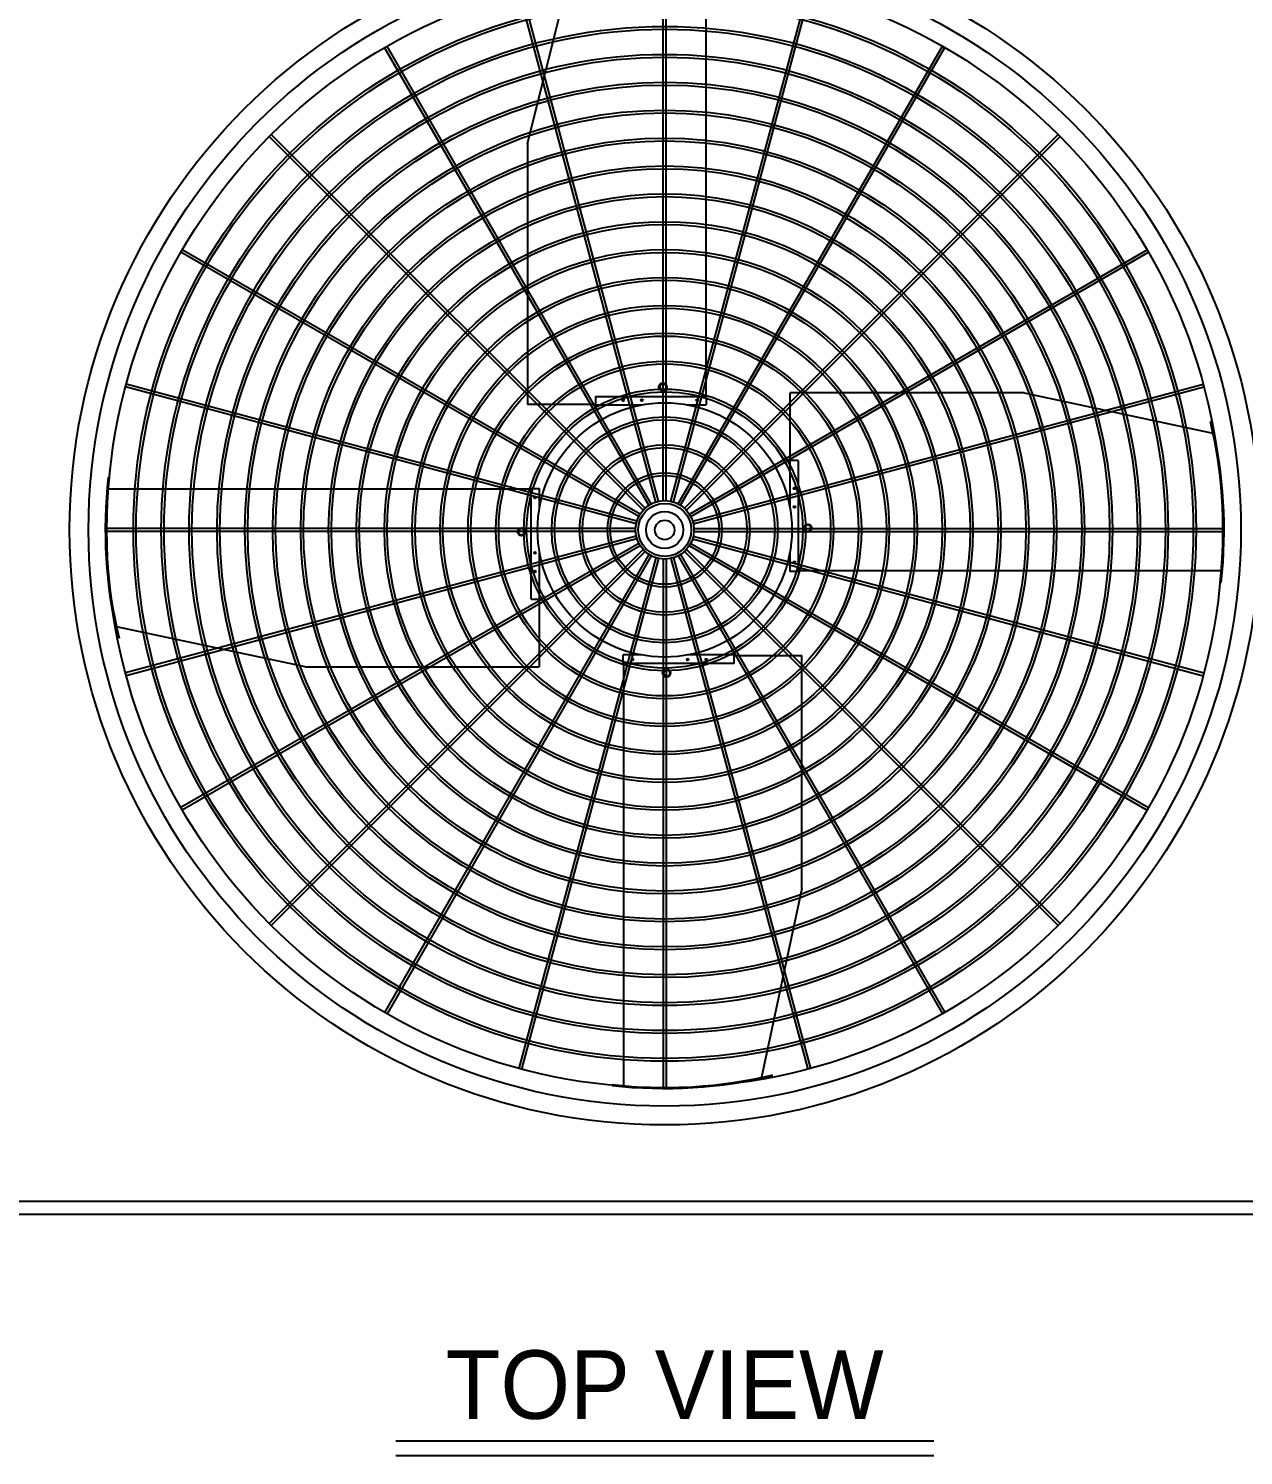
# Model space of a CAD drawing. Header units: millimetres. Extents: x 0 to 25222, y 0 to 17836.
# Drawn here: x 4777 to 8503, y 10789 to 15166 of the extents above; entities that cross this region are included whole.
import ezdxf
from ezdxf.enums import TextEntityAlignment as Align

# ---------------------------------------------------------------- set-up
doc = ezdxf.new("R2010")
doc.units = ezdxf.units.MM
doc.layers.add('LINE', color=7, linetype='Continuous')
doc.layers.add('냉각탑_text', color=3, linetype='Continuous')
doc.styles.add('돋움', font='')
doc.styles.get('돋움').set_extended_font_data('Dotum')

msp = doc.modelspace()

# ---------------------------------------------------------------- linework, layer by layer
at = {"color": 3}
for p, q in [((6723.8, 13717.7), (6723.8, 15338.9)), ((6732.4, 13717.7), (6732.4, 15338.9)), ((6700.8, 13713.6), (6281.2, 15279.5)), ((6709, 13715.8), (6289.4, 15281.7)), ((6747.2, 13715.8), (7166.8, 15281.7)), ((6755.5, 13713.6), (7175.1, 15279.5)), ((6679.6, 13703.6), (5869, 15107.6)), ((6687, 13707.8), (5876.4, 15111.8)), ((6769.3, 13707.8), (7579.9, 15111.8)), ((6776.7, 13703.6), (7587.3, 15107.6)), ((6667.7, 13694.5), (5521.3, 14840.8)), ((6788.5, 13694.5), (7934.9, 14840.8)), ((6661.7, 13688.4), (5515.3, 14834.8)), ((6794.6, 13688.4), (7941, 14834.8)), ((6652.6, 13676.6), (5248.6, 14487.2)), ((6803.7, 13676.6), (8207.7, 14487.2)), ((6648.3, 13669.1), (5244.3, 14479.8)), ((6808, 13669.1), (8212, 14479.8)), ((6640.4, 13647.1), (5074.4, 14066.7)), ((6642.6, 13655.3), (5076.6, 14074.9)), ((6813.7, 13655.3), (8379.7, 14074.9)), ((6815.9, 13647.1), (8381.9, 14066.7)), ((6638.4, 13632.3), (5017.2, 13632.3)), ((6638.4, 13623.7), (5017.2, 13623.7)), ((6817.8, 13632.3), (8439.1, 13632.3)), ((6817.8, 13623.7), (8439.1, 13623.7)), ((6640.4, 13608.9), (5074.4, 13189.3)), ((6642.6, 13600.6), (5076.6, 13181)), ((6648.3, 13586.8), (5244.3, 12776.2)), ((6652.6, 13579.4), (5248.6, 12768.8)), ((6661.7, 13567.6), (5515.3, 12421.2)), ((6794.6, 13567.6), (7941, 12421.2)), ((6803.7, 13579.4), (8207.7, 12768.8)), ((6808, 13586.8), (8212, 12776.2)), ((6813.7, 13600.6), (8379.7, 13181)), ((6815.9, 13608.9), (8381.9, 13189.3)), ((6667.7, 13561.5), (5521.3, 12415.2)), ((6679.6, 13552.4), (5869, 12148.4)), ((6687, 13548.2), (5876.4, 12144.1)), ((6700.8, 13542.4), (6281.2, 11976.5)), ((6709, 13540.2), (6289.4, 11974.3)), ((6723.8, 13538.3), (6723.8, 11917.1)), ((6732.4, 13538.3), (6732.4, 11917.1)), ((6747.2, 13540.2), (7166.8, 11974.3)), ((6755.5, 13542.4), (7175.1, 11976.5)), ((6769.3, 13548.2), (7579.9, 12144.1)), ((6776.7, 13552.4), (7587.3, 12148.4)), ((6788.5, 13561.5), (7934.9, 12415.2))]:
    msp.add_line(p, q, dxfattribs=at)
at = {"color": 1}
for p, q in [((5903.1, 10834.4), (7553.1, 10834.4)), ((5903.1, 10789.4), (7553.1, 10789.4))]:
    msp.add_line(p, q, dxfattribs=at)
at = {"color": 3}
for points in [[(3078.1, 11528), (3078.1, 15728), (10378.1, 15728), (10378.1, 11528)], [(3118.1, 11568), (3118.1, 15688), (10338.1, 15688), (10338.1, 11568)]]:
    msp.add_lwpolyline(points, close=True, dxfattribs=at)
for radius in [1825, 1825, 1767.1, 1710.9, 390]:
    msp.add_circle((6728.1, 13628), radius, dxfattribs=at)
at = {"color": 3, "ltscale": 5}
for radius in [1629.7, 1621.1, 1544.1, 1535.6, 1458.6, 1450, 1373, 1364.5, 1287.5, 1278.9, 1201.9, 1193.4, 1116.4, 1107.8, 1030.8, 1022.3, 945.3, 936.7, 859.7, 851.2, 774.2, 765.6, 688.7, 680.1, 603.1, 594.6, 517.6, 509, 432, 423.5, 346.5, 337.9, 260.9, 252.4, 175.4, 166.8, 89.8, 81.3, 57, 29.9]:
    msp.add_circle((6728.1, 13628), radius, dxfattribs=at)
at = {"layer": 'LINE', "color": 3}
for p, q in [((6853.8, 15332.6), (6853.8, 14037.2)), ((6307.8, 14813.5), (6430.9, 15306.8)), ((6307.8, 14813.5), (6307.8, 14013)), ((6717.1, 14076.3), (6711.8, 14067)), ((6717.1, 14076.3), (6711.8, 14067)), ((6711.8, 14067), (6717.1, 14057.8)), ((6711.8, 14067), (6717.1, 14057.8)), ((6727.8, 14076.3), (6717.1, 14076.3)), ((6727.8, 14076.3), (6717.1, 14076.3)), ((6717.1, 14057.8), (6727.8, 14057.8)), ((6717.1, 14057.8), (6727.8, 14057.8)), ((6733.2, 14067), (6727.8, 14076.3)), ((6733.2, 14067), (6727.8, 14076.3)), ((6727.8, 14057.8), (6733.2, 14067)), ((6727.8, 14057.8), (6733.2, 14067)), ((7830.8, 14048.3), (7113.1, 14048.3)), ((7113.1, 13840.7), (7113.1, 14048.3)), ((7113.1, 13840.7), (7113.1, 14048.3)), ((7830.8, 14048.3), (8409.7, 13925.2)), ((6515.4, 14013), (6307.8, 14013)), ((6515.4, 14013), (6307.8, 14013)), ((6515.4, 14037.2), (6855.5, 14037.2)), ((6515.4, 14037.2), (6855.5, 14037.2)), ((6515.4, 14037.2), (6515.4, 14011.5)), ((6515.4, 14037.2), (6515.4, 14011.5)), ((6515.4, 14011.5), (6657.5, 14011.5)), ((6515.4, 14011.5), (6657.5, 14011.5)), ((6798.7, 14011.5), (6855.5, 14011.5)), ((6798.7, 14011.5), (6855.5, 14011.5)), ((6855.5, 14037.2), (6855.5, 14011.5)), ((6855.5, 14037.2), (6855.5, 14011.5)), ((8404.8, 13959.9), (8401.8, 13959.9)), ((7111.7, 13840.7), (7111.7, 13698.6)), ((7111.7, 13840.7), (7111.7, 13698.6)), ((7137.3, 13840.7), (7111.7, 13840.7)), ((7137.3, 13840.7), (7111.7, 13840.7)), ((7137.3, 13840.7), (7137.3, 13500.6)), ((7137.3, 13840.7), (7137.3, 13500.6)), ((8434.8, 13789.4), (8431.9, 13789.4)), ((5020.7, 13753.7), (6318.9, 13753.7)), ((6318.9, 13415.3), (6318.9, 13755.4)), ((6318.9, 13415.3), (6318.9, 13755.4)), ((6318.9, 13755.4), (6344.6, 13755.4)), ((6318.9, 13755.4), (6344.6, 13755.4)), ((6344.6, 13698.6), (6344.6, 13755.4)), ((6344.6, 13698.6), (6344.6, 13755.4)), ((6289.1, 13633), (6279.8, 13627.7)), ((6289.1, 13633), (6279.8, 13627.7)), ((6279.8, 13627.7), (6279.8, 13617)), ((6279.8, 13627.7), (6279.8, 13617)), ((6279.8, 13617), (6289.1, 13611.7)), ((6279.8, 13617), (6289.1, 13611.7)), ((6298.3, 13627.7), (6289.1, 13633)), ((6298.3, 13627.7), (6289.1, 13633)), ((6289.1, 13611.7), (6298.3, 13617)), ((6289.1, 13611.7), (6298.3, 13617)), ((6298.3, 13617), (6298.3, 13627.7)), ((6298.3, 13617), (6298.3, 13627.7)), ((7167.2, 13644.3), (7157.9, 13639)), ((7167.2, 13644.3), (7157.9, 13639)), ((7157.9, 13639), (7157.9, 13628.3)), ((7157.9, 13639), (7157.9, 13628.3)), ((7157.9, 13628.3), (7167.2, 13622.9)), ((7157.9, 13628.3), (7167.2, 13622.9)), ((7176.4, 13639), (7167.2, 13644.3)), ((7176.4, 13639), (7167.2, 13644.3)), ((7167.2, 13622.9), (7176.4, 13628.3)), ((7167.2, 13622.9), (7176.4, 13628.3)), ((7176.4, 13628.3), (7176.4, 13639)), ((7176.4, 13628.3), (7176.4, 13639)), ((6344.6, 13415.3), (6344.6, 13557.4)), ((6344.6, 13415.3), (6344.6, 13557.4)), ((7111.7, 13557.4), (7111.7, 13500.6)), ((7111.7, 13557.4), (7111.7, 13500.6)), ((7137.3, 13500.6), (7111.7, 13500.6)), ((7137.3, 13500.6), (7111.7, 13500.6)), ((8435.5, 13502.3), (7137.3, 13502.3)), ((8434.8, 13466.6), (8431.9, 13466.6)), ((6318.9, 13415.3), (6344.6, 13415.3)), ((6318.9, 13415.3), (6344.6, 13415.3)), ((6343.2, 13415.3), (6343.2, 13207.7)), ((6343.2, 13415.3), (6343.2, 13207.7)), ((5625.4, 13207.7), (5046.6, 13330.7)), ((6657.5, 13244.5), (6600.7, 13244.5)), ((6600.7, 13218.8), (6600.7, 13244.5)), ((6657.5, 13244.5), (6600.7, 13244.5)), ((6600.7, 13218.8), (6600.7, 13244.5)), ((6657.5, 13244.5), (6600.7, 13244.5)), ((6600.7, 13218.8), (6600.7, 13244.5)), ((6657.5, 13244.5), (6600.7, 13244.5)), ((6600.7, 13218.8), (6600.7, 13244.5)), ((6940.8, 13218.8), (6600.7, 13218.8)), ((6940.8, 13218.8), (6600.7, 13218.8)), ((6940.8, 13218.8), (6600.7, 13218.8)), ((6940.8, 13218.8), (6600.7, 13218.8)), ((6602.4, 11923.3), (6602.4, 13218.8)), ((6602.4, 11923.3), (6602.4, 13218.8)), ((6940.8, 13244.5), (6798.7, 13244.5)), ((6940.8, 13244.5), (6798.7, 13244.5)), ((6940.8, 13244.5), (6798.7, 13244.5)), ((6940.8, 13244.5), (6798.7, 13244.5)), ((6940.8, 13218.8), (6940.8, 13244.5)), ((6940.8, 13218.8), (6940.8, 13244.5)), ((6940.8, 13218.8), (6940.8, 13244.5)), ((6940.8, 13218.8), (6940.8, 13244.5)), ((6940.8, 13243), (7148.4, 13243)), ((6940.8, 13243), (7148.4, 13243)), ((6940.8, 13243), (7148.4, 13243)), ((6940.8, 13243), (7148.4, 13243)), ((7148.4, 12528), (7148.4, 13243)), ((7148.4, 12528), (7148.4, 13243)), ((5625.4, 13207.7), (6343.2, 13207.7)), ((6728.4, 13198.2), (6723.1, 13189)), ((6728.4, 13198.2), (6723.1, 13189)), ((6728.4, 13198.2), (6723.1, 13189)), ((6728.4, 13198.2), (6723.1, 13189)), ((6723.1, 13189), (6728.4, 13179.7)), ((6723.1, 13189), (6728.4, 13179.7)), ((6723.1, 13189), (6728.4, 13179.7)), ((6723.1, 13189), (6728.4, 13179.7)), ((6739.1, 13198.2), (6728.4, 13198.2)), ((6739.1, 13198.2), (6728.4, 13198.2)), ((6739.1, 13198.2), (6728.4, 13198.2)), ((6739.1, 13198.2), (6728.4, 13198.2)), ((6728.4, 13179.7), (6739.1, 13179.7)), ((6728.4, 13179.7), (6739.1, 13179.7)), ((6728.4, 13179.7), (6739.1, 13179.7)), ((6728.4, 13179.7), (6739.1, 13179.7)), ((6744.5, 13189), (6739.1, 13198.2)), ((6744.5, 13189), (6739.1, 13198.2)), ((6744.5, 13189), (6739.1, 13198.2)), ((6744.5, 13189), (6739.1, 13198.2)), ((6739.1, 13179.7), (6744.5, 13189)), ((6739.1, 13179.7), (6744.5, 13189)), ((6739.1, 13179.7), (6744.5, 13189)), ((6739.1, 13179.7), (6744.5, 13189)), ((7148.4, 12528), (7025.4, 11949.2))]:
    msp.add_line(p, q, dxfattribs=at)
for centre, radius in [((6722.5, 14067), 12.1), ((6722.5, 14067), 12.1), ((6600.7, 14025.8), 2.85), ((6600.7, 14025.8), 2.85), ((6657.7, 14025.8), 2.85), ((6657.7, 14025.8), 2.85), ((6827.4, 14025.8), 2.85), ((6827.4, 14025.8), 2.85), ((7125.9, 13755.4), 2.85), ((7125.9, 13755.4), 2.85), ((6330.3, 13727.3), 2.85), ((6330.3, 13727.3), 2.85), ((7125.9, 13698.4), 2.85), ((7125.9, 13698.4), 2.85), ((6289.1, 13622.4), 12.1), ((6289.1, 13622.4), 12.1), ((7167.2, 13633.6), 12.1), ((7167.2, 13633.6), 12.1), ((6330.3, 13557.6), 2.85), ((6330.3, 13557.6), 2.85), ((7125.9, 13528.7), 2.85), ((7125.9, 13528.7), 2.85), ((6330.3, 13500.6), 2.85), ((6330.3, 13500.6), 2.85), ((6628.9, 13230.2), 2.85), ((6628.9, 13230.2), 2.85), ((6628.9, 13230.2), 2.85), ((6628.9, 13230.2), 2.85), ((6798.5, 13230.2), 2.85), ((6798.5, 13230.2), 2.85), ((6798.5, 13230.2), 2.85), ((6798.5, 13230.2), 2.85), ((6855.6, 13230.2), 2.85), ((6855.6, 13230.2), 2.85), ((6855.6, 13230.2), 2.85), ((6855.6, 13230.2), 2.85), ((6733.8, 13189), 12.1), ((6733.8, 13189), 12.1), ((6733.8, 13189), 12.1), ((6733.8, 13189), 12.1)]:
    msp.add_circle(centre, radius, dxfattribs=at)
for centre, radius, start, end in [((7018.1, 13628), 1422.9, 353.4876, 13.487), ((7018.1, 13628), 1425.8, 353.5007, 13.4595), ((6438.1, 13628), 1425.8, 173.5007, 193.4595), ((6438.1, 13628), 1422.9, 173.4876, 193.487), ((6728.1, 13340.7), 1422.9, 263.4876, 283.487), ((6728.1, 13340.7), 1425.8, 263.5007, 283.4595)]:
    msp.add_arc(centre, radius, start, end, dxfattribs=at)

# ---------------------------------------------------------------- texts
at = {"layer": '냉각탑_text', "style": '돋움'}
msp.add_text('TOP VIEW', height=210, dxfattribs=at).set_placement((6728.1, 11006.7), align=Align.MIDDLE_CENTER)

doc.saveas('drawing.dxf')
